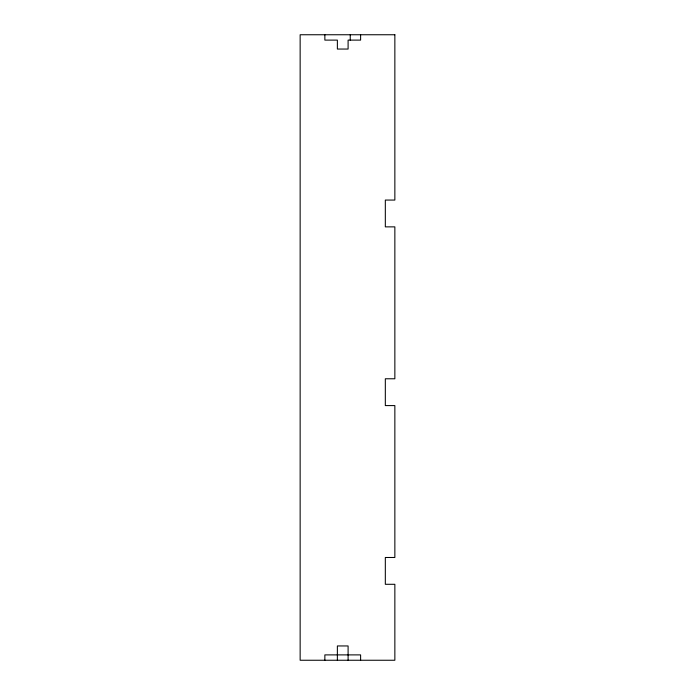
<?xml version="1.0" encoding="UTF-8"?>
<svg xmlns="http://www.w3.org/2000/svg" width="695" height="695" viewBox="0 0 695 695"><rect width="100%" height="100%" fill="white"/><g stroke="black" fill="none" stroke-linecap="round" stroke-linejoin="round"><path stroke-width="1.04" d="M360.609 34.75L360.609 40.11L348.099 40.11L348.099 49.05L337.37 49.05L337.37 40.11L324.86 40.11L324.86 34.75M360.609 660.25L360.609 654.89L324.86 654.89L324.86 660.25M350.245 34.75L350.245 40.11M348.099 660.25L348.099 645.95L337.37 645.95L337.37 660.25M394.856 34.75L300.144 34.75L300.144 660.25L394.856 660.25L394.856 584.295L385.325 584.295L385.325 557.486L394.856 557.486L394.856 405.585L385.325 405.585L385.325 378.775L394.856 378.775L394.856 226.865L385.325 226.865L385.325 200.064L394.856 200.064L394.856 34.75"/></g></svg>
